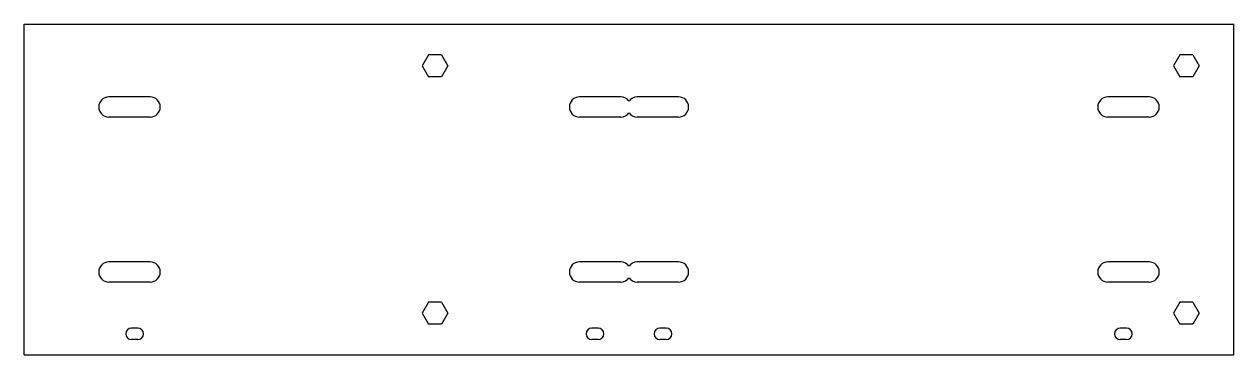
# Model space of a CAD drawing. Extents: x 0 to 293, y 0 to 80.
import ezdxf

# ---------------------------------------------------------------- set-up
doc = ezdxf.new("R2010")
doc.units = 0
doc.layers.add('CUT', color=1, linetype='CONTINUOUS')

msp = doc.modelspace()

# ---------------------------------------------------------------- linework, layer by layer
at = {"layer": 'CUT'}
for p, q in [((0, 0), (0, 80.15)), ((0, 80.15), (293, 80.15)), ((293, 0), (293, 80.15)), ((97.9556, 72.75), (96.4112, 70.075)), ((101.0444, 72.75), (97.9556, 72.75)), ((101.0444, 72.75), (102.5888, 70.075)), ((279.9556, 72.75), (278.4112, 70.075)), ((283.0444, 72.75), (279.9556, 72.75)), ((283.0444, 72.75), (284.5888, 70.075)), ((96.4112, 70.075), (97.9556, 67.4)), ((101.0444, 67.4), (97.9556, 67.4)), ((102.5888, 70.075), (101.0444, 67.4)), ((278.4112, 70.075), (279.9556, 67.4)), ((283.0444, 67.4), (279.9556, 67.4)), ((284.5888, 70.075), (283.0444, 67.4)), ((30.5, 62.525), (20.5, 62.525)), ((144.5, 62.525), (134.5, 62.525)), ((158.5, 62.525), (148.5, 62.525)), ((272.5, 62.525), (262.5, 62.525)), ((30.5, 57.625), (20.5, 57.625)), ((144.5, 57.625), (134.5, 57.625)), ((158.5, 57.625), (148.5, 57.625)), ((272.5, 57.625), (262.5, 57.625)), ((30.5, 22.525), (20.5, 22.525)), ((144.5, 22.525), (134.5, 22.525)), ((158.5, 22.525), (148.5, 22.525)), ((272.5, 22.525), (262.5, 22.525)), ((30.5, 17.625), (20.5, 17.625)), ((144.5, 17.625), (134.5, 17.625)), ((158.5, 17.625), (148.5, 17.625)), ((272.5, 17.625), (262.5, 17.625)), ((97.9556, 12.75), (96.4112, 10.075)), ((101.0444, 12.75), (97.9556, 12.75)), ((101.0444, 12.75), (102.5888, 10.075)), ((279.9556, 12.75), (278.4112, 10.075)), ((283.0444, 12.75), (279.9556, 12.75)), ((283.0444, 12.75), (284.5888, 10.075)), ((96.4112, 10.075), (97.9556, 7.4)), ((102.5888, 10.075), (101.0444, 7.4)), ((278.4112, 10.075), (279.9556, 7.4)), ((284.5888, 10.075), (283.0444, 7.4)), ((27.5, 6.475), (26, 6.475)), ((101.0444, 7.4), (97.9556, 7.4)), ((139, 6.475), (137.5, 6.475)), ((155.5, 6.475), (154, 6.475)), ((267, 6.475), (265.5, 6.475)), ((283.0444, 7.4), (279.9556, 7.4)), ((27.5, 3.675), (26, 3.675)), ((139, 3.675), (137.5, 3.675)), ((155.5, 3.675), (154, 3.675)), ((267, 3.675), (265.5, 3.675)), ((0, 0), (293, 0))]:
    msp.add_line(p, q, dxfattribs=at)
for centre, radius, start, end in [((20.5, 60.075), 2.45, 90, 270), ((30.5, 60.075), 2.45, 270, 90), ((134.5, 60.075), 2.45, 90, 270), ((144.5, 60.075), 2.45, 35.2813, 90), ((148.5, 60.075), 2.45, 90, 144.7187), ((158.5, 60.075), 2.45, 270, 90), ((262.5, 60.075), 2.45, 90, 270), ((272.5, 60.075), 2.45, 270, 90), ((144.5, 60.075), 2.45, 270, 324.7187), ((148.5, 60.075), 2.45, 215.2813, 270), ((20.5, 20.075), 2.45, 90, 270), ((30.5, 20.075), 2.45, 270, 90), ((134.5, 20.075), 2.45, 90, 270), ((144.5, 20.075), 2.45, 35.2813, 90), ((148.5, 20.075), 2.45, 90, 144.7187), ((158.5, 20.075), 2.45, 270, 90), ((262.5, 20.075), 2.45, 90, 270), ((272.5, 20.075), 2.45, 270, 90), ((144.5, 20.075), 2.45, 270, 324.7187), ((148.5, 20.075), 2.45, 215.2813, 270), ((26, 5.075), 1.4, 90, 270), ((27.5, 5.075), 1.4, 270, 90), ((137.5, 5.075), 1.4, 90, 270), ((139, 5.075), 1.4, 270, 90), ((154, 5.075), 1.4, 90, 270), ((155.5, 5.075), 1.4, 270, 90), ((265.5, 5.075), 1.4, 90, 270), ((267, 5.075), 1.4, 270, 90)]:
    msp.add_arc(centre, radius, start, end, dxfattribs=at)

doc.saveas('drawing.dxf')
